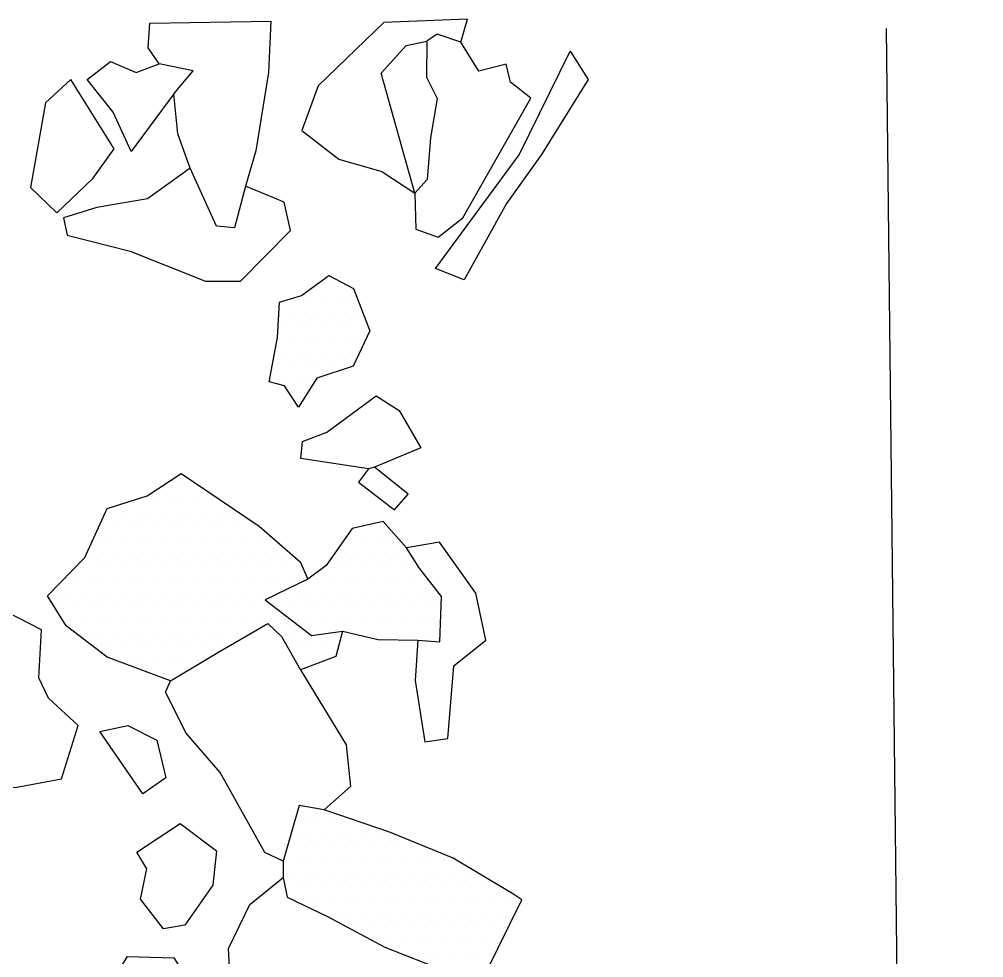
# Model space of a CAD drawing. Header units: metres. Extents: x 1.22 to 3.42, y -20.9 to -16.58.
# Drawn here: x 2.521 to 3.423, y -17.478 to -16.601 of the extents above; entities that cross this region are included whole.
import ezdxf

# ---------------------------------------------------------------- set-up
doc = ezdxf.new("R2010")
doc.units = ezdxf.units.M
doc.header["$LTSCALE"] = 25
doc.header["$MEASUREMENT"] = 0
doc.linetypes.add('STRICHPUNKTX2', pattern=[2, 1, -0.5, 0, -0.5])
doc.layers.get('0').update_dxf_attribs({"linetype": 'CONTINUOUS'})
for name, color, linetype in [('GRABUNGSGRENZE', 3, 'STRICHPUNKTX2'), ('STEINE', 4, 'CONTINUOUS'), ('STEINESCHRAFF', 4, 'CONTINUOUS')]:
    doc.layers.add(name, color=color, linetype=linetype)

# ---------------------------------------------------------------- blocks, each defined once
blk = doc.blocks.new('*X30')
at = {"color": 0}
for p, q in [((280, -1685), (280, -1685)), ((281.25, -1685), (281.25, -1685)), ((282.5, -1685), (282.5, -1685)), ((278.125, -1686.25), (278.125, -1686.25)), ((279.375, -1686.25), (279.375, -1686.25)), ((280.625, -1686.25), (280.625, -1686.25)), ((281.875, -1686.25), (281.875, -1686.25)), ((283.125, -1686.25), (283.125, -1686.25)), ((277.5, -1687.5), (277.5, -1687.5)), ((278.75, -1687.5), (278.75, -1687.5)), ((280, -1687.5), (280, -1687.5)), ((281.25, -1687.5), (281.25, -1687.5)), ((282.5, -1687.5), (282.5, -1687.5)), ((283.75, -1687.5), (283.75, -1687.5)), ((276.875, -1688.75), (276.875, -1688.75)), ((278.125, -1688.75), (278.125, -1688.75)), ((279.375, -1688.75), (279.375, -1688.75)), ((280.625, -1688.75), (280.625, -1688.75)), ((281.875, -1688.75), (281.875, -1688.75)), ((283.125, -1688.75), (283.125, -1688.75)), ((284.375, -1688.75), (284.375, -1688.75)), ((276.25, -1690), (276.25, -1690)), ((277.5, -1690), (277.5, -1690)), ((278.75, -1690), (278.75, -1690)), ((280, -1690), (280, -1690)), ((281.25, -1690), (281.25, -1690)), ((282.5, -1690), (282.5, -1690)), ((283.75, -1690), (283.75, -1690)), ((276.875, -1691.25), (276.875, -1691.25)), ((278.125, -1691.25), (278.125, -1691.25)), ((279.375, -1691.25), (279.375, -1691.25)), ((280.625, -1691.25), (280.625, -1691.25)), ((281.875, -1691.25), (281.875, -1691.25)), ((283.125, -1691.25), (283.125, -1691.25)), ((276.25, -1692.5), (276.25, -1692.5)), ((277.5, -1692.5), (277.5, -1692.5)), ((278.75, -1692.5), (278.75, -1692.5)), ((280, -1692.5), (280, -1692.5)), ((281.25, -1692.5), (281.25, -1692.5)), ((282.5, -1692.5), (282.5, -1692.5)), ((275.625, -1693.75), (275.625, -1693.75)), ((276.875, -1693.75), (276.875, -1693.75)), ((278.125, -1693.75), (278.125, -1693.75)), ((279.375, -1693.75), (279.375, -1693.75)), ((277.5, -1695), (277.5, -1695)), ((278.75, -1695), (278.75, -1695)), ((265.625, -1703.75), (265.625, -1703.75)), ((266.875, -1703.75), (266.875, -1703.75)), ((268.125, -1703.75), (268.125, -1703.75)), ((263.75, -1705), (263.75, -1705)), ((265, -1705), (265, -1705)), ((266.25, -1705), (266.25, -1705)), ((267.5, -1705), (267.5, -1705)), ((268.75, -1705), (268.75, -1705)), ((270, -1705), (270, -1705)), ((260.625, -1706.25), (260.625, -1706.25)), ((261.875, -1706.25), (261.875, -1706.25)), ((263.125, -1706.25), (263.125, -1706.25)), ((264.375, -1706.25), (264.375, -1706.25)), ((265.625, -1706.25), (265.625, -1706.25)), ((266.875, -1706.25), (266.875, -1706.25)), ((268.125, -1706.25), (268.125, -1706.25)), ((269.375, -1706.25), (269.375, -1706.25)), ((270.625, -1706.25), (270.625, -1706.25)), ((271.875, -1706.25), (271.875, -1706.25)), ((260, -1707.5), (260, -1707.5)), ((261.25, -1707.5), (261.25, -1707.5)), ((262.5, -1707.5), (262.5, -1707.5)), ((263.75, -1707.5), (263.75, -1707.5)), ((265, -1707.5), (265, -1707.5)), ((266.25, -1707.5), (266.25, -1707.5)), ((267.5, -1707.5), (267.5, -1707.5)), ((268.75, -1707.5), (268.75, -1707.5)), ((270, -1707.5), (270, -1707.5)), ((271.25, -1707.5), (271.25, -1707.5)), ((272.5, -1707.5), (272.5, -1707.5)), ((273.75, -1707.5), (273.75, -1707.5)), ((285, -1707.5), (285, -1707.5)), ((286.25, -1707.5), (286.25, -1707.5)), ((259.375, -1708.75), (259.375, -1708.75)), ((260.625, -1708.75), (260.625, -1708.75)), ((261.875, -1708.75), (261.875, -1708.75)), ((263.125, -1708.75), (263.125, -1708.75)), ((264.375, -1708.75), (264.375, -1708.75)), ((265.625, -1708.75), (265.625, -1708.75)), ((266.875, -1708.75), (266.875, -1708.75)), ((268.125, -1708.75), (268.125, -1708.75)), ((269.375, -1708.75), (269.375, -1708.75)), ((270.625, -1708.75), (270.625, -1708.75)), ((271.875, -1708.75), (271.875, -1708.75)), ((273.125, -1708.75), (273.125, -1708.75)), ((274.375, -1708.75), (274.375, -1708.75)), ((275.625, -1708.75), (275.625, -1708.75)), ((283.125, -1708.75), (283.125, -1708.75)), ((284.375, -1708.75), (284.375, -1708.75)), ((285.625, -1708.75), (285.625, -1708.75)), ((286.875, -1708.75), (286.875, -1708.75)), ((258.75, -1710), (258.75, -1710)), ((260, -1710), (260, -1710)), ((261.25, -1710), (261.25, -1710)), ((262.5, -1710), (262.5, -1710)), ((263.75, -1710), (263.75, -1710)), ((265, -1710), (265, -1710)), ((266.25, -1710), (266.25, -1710)), ((267.5, -1710), (267.5, -1710)), ((268.75, -1710), (268.75, -1710)), ((270, -1710), (270, -1710)), ((271.25, -1710), (271.25, -1710)), ((272.5, -1710), (272.5, -1710)), ((273.75, -1710), (273.75, -1710)), ((275, -1710), (275, -1710)), ((276.25, -1710), (276.25, -1710)), ((282.5, -1710), (282.5, -1710)), ((283.75, -1710), (283.75, -1710)), ((285, -1710), (285, -1710)), ((286.25, -1710), (286.25, -1710)), ((287.5, -1710), (287.5, -1710)), ((258.125, -1711.25), (258.125, -1711.25)), ((259.375, -1711.25), (259.375, -1711.25)), ((260.625, -1711.25), (260.625, -1711.25)), ((261.875, -1711.25), (261.875, -1711.25)), ((263.125, -1711.25), (263.125, -1711.25)), ((264.375, -1711.25), (264.375, -1711.25)), ((265.625, -1711.25), (265.625, -1711.25)), ((266.875, -1711.25), (266.875, -1711.25)), ((268.125, -1711.25), (268.125, -1711.25)), ((269.375, -1711.25), (269.375, -1711.25)), ((270.625, -1711.25), (270.625, -1711.25)), ((271.875, -1711.25), (271.875, -1711.25)), ((273.125, -1711.25), (273.125, -1711.25)), ((274.375, -1711.25), (274.375, -1711.25)), ((275.625, -1711.25), (275.625, -1711.25)), ((276.875, -1711.25), (276.875, -1711.25)), ((278.125, -1711.25), (278.125, -1711.25)), ((281.875, -1711.25), (281.875, -1711.25)), ((283.125, -1711.25), (283.125, -1711.25)), ((284.375, -1711.25), (284.375, -1711.25)), ((285.625, -1711.25), (285.625, -1711.25)), ((286.875, -1711.25), (286.875, -1711.25)), ((288.125, -1711.25), (288.125, -1711.25)), ((289.375, -1711.25), (289.375, -1711.25)), ((256.25, -1712.5), (256.25, -1712.5)), ((257.5, -1712.5), (257.5, -1712.5)), ((258.75, -1712.5), (258.75, -1712.5)), ((260, -1712.5), (260, -1712.5)), ((261.25, -1712.5), (261.25, -1712.5)), ((262.5, -1712.5), (262.5, -1712.5)), ((263.75, -1712.5), (263.75, -1712.5)), ((265, -1712.5), (265, -1712.5)), ((266.25, -1712.5), (266.25, -1712.5)), ((267.5, -1712.5), (267.5, -1712.5)), ((268.75, -1712.5), (268.75, -1712.5)), ((270, -1712.5), (270, -1712.5)), ((271.25, -1712.5), (271.25, -1712.5)), ((272.5, -1712.5), (272.5, -1712.5)), ((273.75, -1712.5), (273.75, -1712.5)), ((275, -1712.5), (275, -1712.5)), ((276.25, -1712.5), (276.25, -1712.5)), ((277.5, -1712.5), (277.5, -1712.5)), ((278.75, -1712.5), (278.75, -1712.5)), ((280, -1712.5), (280, -1712.5)), ((281.25, -1712.5), (281.25, -1712.5)), ((282.5, -1712.5), (282.5, -1712.5)), ((283.75, -1712.5), (283.75, -1712.5)), ((285, -1712.5), (285, -1712.5)), ((286.25, -1712.5), (286.25, -1712.5)), ((287.5, -1712.5), (287.5, -1712.5)), ((288.75, -1712.5), (288.75, -1712.5)), ((290, -1712.5), (290, -1712.5)), ((255.625, -1713.75), (255.625, -1713.75)), ((256.875, -1713.75), (256.875, -1713.75)), ((258.125, -1713.75), (258.125, -1713.75)), ((259.375, -1713.75), (259.375, -1713.75)), ((260.625, -1713.75), (260.625, -1713.75)), ((261.875, -1713.75), (261.875, -1713.75)), ((263.125, -1713.75), (263.125, -1713.75)), ((264.375, -1713.75), (264.375, -1713.75)), ((265.625, -1713.75), (265.625, -1713.75)), ((266.875, -1713.75), (266.875, -1713.75)), ((268.125, -1713.75), (268.125, -1713.75)), ((269.375, -1713.75), (269.375, -1713.75)), ((270.625, -1713.75), (270.625, -1713.75)), ((271.875, -1713.75), (271.875, -1713.75)), ((273.125, -1713.75), (273.125, -1713.75)), ((274.375, -1713.75), (274.375, -1713.75)), ((275.625, -1713.75), (275.625, -1713.75)), ((276.875, -1713.75), (276.875, -1713.75)), ((278.125, -1713.75), (278.125, -1713.75)), ((279.375, -1713.75), (279.375, -1713.75)), ((280.625, -1713.75), (280.625, -1713.75)), ((281.875, -1713.75), (281.875, -1713.75)), ((283.125, -1713.75), (283.125, -1713.75)), ((284.375, -1713.75), (284.375, -1713.75)), ((285.625, -1713.75), (285.625, -1713.75)), ((286.875, -1713.75), (286.875, -1713.75)), ((288.125, -1713.75), (288.125, -1713.75)), ((289.375, -1713.75), (289.375, -1713.75)), ((290.625, -1713.75), (290.625, -1713.75)), ((256.25, -1715), (256.25, -1715)), ((257.5, -1715), (257.5, -1715)), ((258.75, -1715), (258.75, -1715)), ((260, -1715), (260, -1715)), ((261.25, -1715), (261.25, -1715)), ((262.5, -1715), (262.5, -1715)), ((263.75, -1715), (263.75, -1715)), ((265, -1715), (265, -1715)), ((266.25, -1715), (266.25, -1715)), ((267.5, -1715), (267.5, -1715)), ((268.75, -1715), (268.75, -1715)), ((270, -1715), (270, -1715)), ((271.25, -1715), (271.25, -1715)), ((272.5, -1715), (272.5, -1715)), ((273.75, -1715), (273.75, -1715)), ((275, -1715), (275, -1715)), ((276.25, -1715), (276.25, -1715)), ((277.5, -1715), (277.5, -1715)), ((278.75, -1715), (278.75, -1715)), ((280, -1715), (280, -1715)), ((281.25, -1715), (281.25, -1715)), ((282.5, -1715), (282.5, -1715)), ((283.75, -1715), (283.75, -1715)), ((285, -1715), (285, -1715)), ((286.25, -1715), (286.25, -1715)), ((287.5, -1715), (287.5, -1715)), ((288.75, -1715), (288.75, -1715)), ((290, -1715), (290, -1715)), ((291.25, -1715), (291.25, -1715)), ((256.875, -1716.25), (256.875, -1716.25)), ((258.125, -1716.25), (258.125, -1716.25)), ((259.375, -1716.25), (259.375, -1716.25)), ((260.625, -1716.25), (260.625, -1716.25)), ((261.875, -1716.25), (261.875, -1716.25)), ((263.125, -1716.25), (263.125, -1716.25)), ((264.375, -1716.25), (264.375, -1716.25)), ((265.625, -1716.25), (265.625, -1716.25)), ((266.875, -1716.25), (266.875, -1716.25)), ((268.125, -1716.25), (268.125, -1716.25)), ((269.375, -1716.25), (269.375, -1716.25)), ((270.625, -1716.25), (270.625, -1716.25)), ((271.875, -1716.25), (271.875, -1716.25)), ((273.125, -1716.25), (273.125, -1716.25)), ((274.375, -1716.25), (274.375, -1716.25)), ((275.625, -1716.25), (275.625, -1716.25)), ((276.875, -1716.25), (276.875, -1716.25)), ((278.125, -1716.25), (278.125, -1716.25)), ((279.375, -1716.25), (279.375, -1716.25)), ((280.625, -1716.25), (280.625, -1716.25)), ((281.875, -1716.25), (281.875, -1716.25)), ((283.125, -1716.25), (283.125, -1716.25)), ((284.375, -1716.25), (284.375, -1716.25)), ((285.625, -1716.25), (285.625, -1716.25)), ((286.875, -1716.25), (286.875, -1716.25)), ((288.125, -1716.25), (288.125, -1716.25)), ((289.375, -1716.25), (289.375, -1716.25)), ((290.625, -1716.25), (290.625, -1716.25)), ((257.5, -1717.5), (257.5, -1717.5)), ((258.75, -1717.5), (258.75, -1717.5)), ((260, -1717.5), (260, -1717.5)), ((261.25, -1717.5), (261.25, -1717.5)), ((262.5, -1717.5), (262.5, -1717.5)), ((263.75, -1717.5), (263.75, -1717.5)), ((265, -1717.5), (265, -1717.5)), ((266.25, -1717.5), (266.25, -1717.5)), ((267.5, -1717.5), (267.5, -1717.5)), ((268.75, -1717.5), (268.75, -1717.5)), ((270, -1717.5), (270, -1717.5)), ((271.25, -1717.5), (271.25, -1717.5)), ((272.5, -1717.5), (272.5, -1717.5)), ((273.75, -1717.5), (273.75, -1717.5)), ((277.5, -1717.5), (277.5, -1717.5)), ((278.75, -1717.5), (278.75, -1717.5)), ((280, -1717.5), (280, -1717.5)), ((281.25, -1717.5), (281.25, -1717.5)), ((283.75, -1717.5), (283.75, -1717.5)), ((285, -1717.5), (285, -1717.5)), ((286.25, -1717.5), (286.25, -1717.5)), ((287.5, -1717.5), (287.5, -1717.5)), ((288.75, -1717.5), (288.75, -1717.5)), ((290, -1717.5), (290, -1717.5)), ((291.25, -1717.5), (291.25, -1717.5)), ((259.375, -1718.75), (259.375, -1718.75)), ((260.625, -1718.75), (260.625, -1718.75)), ((261.875, -1718.75), (261.875, -1718.75)), ((263.125, -1718.75), (263.125, -1718.75)), ((264.375, -1718.75), (264.375, -1718.75)), ((265.625, -1718.75), (265.625, -1718.75)), ((266.875, -1718.75), (266.875, -1718.75)), ((268.125, -1718.75), (268.125, -1718.75)), ((269.375, -1718.75), (269.375, -1718.75)), ((270.625, -1718.75), (270.625, -1718.75)), ((278.125, -1718.75), (278.125, -1718.75)), ((279.375, -1718.75), (279.375, -1718.75)), ((280.625, -1718.75), (280.625, -1718.75)), ((281.875, -1718.75), (281.875, -1718.75)), ((261.25, -1720), (261.25, -1720)), ((262.5, -1720), (262.5, -1720)), ((263.75, -1720), (263.75, -1720)), ((265, -1720), (265, -1720)), ((266.25, -1720), (266.25, -1720)), ((267.5, -1720), (267.5, -1720)), ((268.75, -1720), (268.75, -1720)), ((278.75, -1720), (278.75, -1720)), ((280, -1720), (280, -1720)), ((265.625, -1721.25), (265.625, -1721.25)), ((266.875, -1721.25), (266.875, -1721.25)), ((278.75, -1735), (278.75, -1735)), ((280, -1735), (280, -1735)), ((281.25, -1735), (281.25, -1735)), ((282.5, -1735), (282.5, -1735)), ((278.125, -1736.25), (278.125, -1736.25)), ((279.375, -1736.25), (279.375, -1736.25)), ((280.625, -1736.25), (280.625, -1736.25)), ((281.875, -1736.25), (281.875, -1736.25)), ((283.125, -1736.25), (283.125, -1736.25)), ((284.375, -1736.25), (284.375, -1736.25)), ((285.625, -1736.25), (285.625, -1736.25)), ((286.875, -1736.25), (286.875, -1736.25)), ((277.5, -1737.5), (277.5, -1737.5)), ((278.75, -1737.5), (278.75, -1737.5)), ((280, -1737.5), (280, -1737.5)), ((281.25, -1737.5), (281.25, -1737.5)), ((282.5, -1737.5), (282.5, -1737.5)), ((283.75, -1737.5), (283.75, -1737.5)), ((285, -1737.5), (285, -1737.5)), ((286.25, -1737.5), (286.25, -1737.5)), ((287.5, -1737.5), (287.5, -1737.5)), ((288.75, -1737.5), (288.75, -1737.5)), ((290, -1737.5), (290, -1737.5)), ((276.875, -1738.75), (276.875, -1738.75)), ((278.125, -1738.75), (278.125, -1738.75)), ((279.375, -1738.75), (279.375, -1738.75)), ((280.625, -1738.75), (280.625, -1738.75)), ((281.875, -1738.75), (281.875, -1738.75)), ((283.125, -1738.75), (283.125, -1738.75)), ((284.375, -1738.75), (284.375, -1738.75)), ((285.625, -1738.75), (285.625, -1738.75)), ((286.875, -1738.75), (286.875, -1738.75)), ((288.125, -1738.75), (288.125, -1738.75)), ((289.375, -1738.75), (289.375, -1738.75)), ((290.625, -1738.75), (290.625, -1738.75)), ((291.875, -1738.75), (291.875, -1738.75)), ((277.5, -1740), (277.5, -1740)), ((278.75, -1740), (278.75, -1740)), ((280, -1740), (280, -1740)), ((281.25, -1740), (281.25, -1740)), ((282.5, -1740), (282.5, -1740)), ((283.75, -1740), (283.75, -1740)), ((285, -1740), (285, -1740)), ((286.25, -1740), (286.25, -1740)), ((287.5, -1740), (287.5, -1740)), ((288.75, -1740), (288.75, -1740)), ((290, -1740), (290, -1740)), ((291.25, -1740), (291.25, -1740)), ((292.5, -1740), (292.5, -1740)), ((293.75, -1740), (293.75, -1740)), ((295, -1740), (295, -1740)), ((278.125, -1741.25), (278.125, -1741.25)), ((279.375, -1741.25), (279.375, -1741.25)), ((280.625, -1741.25), (280.625, -1741.25)), ((281.875, -1741.25), (281.875, -1741.25)), ((283.125, -1741.25), (283.125, -1741.25)), ((284.375, -1741.25), (284.375, -1741.25)), ((285.625, -1741.25), (285.625, -1741.25)), ((286.875, -1741.25), (286.875, -1741.25)), ((288.125, -1741.25), (288.125, -1741.25)), ((289.375, -1741.25), (289.375, -1741.25)), ((290.625, -1741.25), (290.625, -1741.25)), ((291.875, -1741.25), (291.875, -1741.25)), ((293.125, -1741.25), (293.125, -1741.25)), ((294.375, -1741.25), (294.375, -1741.25)), ((295.625, -1741.25), (295.625, -1741.25)), ((296.875, -1741.25), (296.875, -1741.25)), ((278.75, -1742.5), (278.75, -1742.5)), ((280, -1742.5), (280, -1742.5)), ((281.25, -1742.5), (281.25, -1742.5)), ((282.5, -1742.5), (282.5, -1742.5)), ((283.75, -1742.5), (283.75, -1742.5)), ((285, -1742.5), (285, -1742.5)), ((286.25, -1742.5), (286.25, -1742.5)), ((287.5, -1742.5), (287.5, -1742.5)), ((288.75, -1742.5), (288.75, -1742.5)), ((290, -1742.5), (290, -1742.5)), ((291.25, -1742.5), (291.25, -1742.5)), ((292.5, -1742.5), (292.5, -1742.5)), ((293.75, -1742.5), (293.75, -1742.5)), ((295, -1742.5), (295, -1742.5)), ((296.25, -1742.5), (296.25, -1742.5)), ((297.5, -1742.5), (297.5, -1742.5)), ((298.75, -1742.5), (298.75, -1742.5)), ((280.625, -1743.75), (280.625, -1743.75)), ((281.875, -1743.75), (281.875, -1743.75)), ((283.125, -1743.75), (283.125, -1743.75)), ((284.375, -1743.75), (284.375, -1743.75)), ((285.625, -1743.75), (285.625, -1743.75)), ((286.875, -1743.75), (286.875, -1743.75)), ((288.125, -1743.75), (288.125, -1743.75)), ((289.375, -1743.75), (289.375, -1743.75)), ((290.625, -1743.75), (290.625, -1743.75)), ((291.875, -1743.75), (291.875, -1743.75)), ((293.125, -1743.75), (293.125, -1743.75)), ((294.375, -1743.75), (294.375, -1743.75)), ((295.625, -1743.75), (295.625, -1743.75)), ((296.875, -1743.75), (296.875, -1743.75)), ((298.125, -1743.75), (298.125, -1743.75)), ((283.75, -1745), (283.75, -1745)), ((285, -1745), (285, -1745)), ((286.25, -1745), (286.25, -1745)), ((287.5, -1745), (287.5, -1745)), ((288.75, -1745), (288.75, -1745)), ((290, -1745), (290, -1745)), ((291.25, -1745), (291.25, -1745)), ((292.5, -1745), (292.5, -1745)), ((293.75, -1745), (293.75, -1745)), ((295, -1745), (295, -1745)), ((296.25, -1745), (296.25, -1745)), ((297.5, -1745), (297.5, -1745)), ((285.625, -1746.25), (285.625, -1746.25)), ((286.875, -1746.25), (286.875, -1746.25)), ((288.125, -1746.25), (288.125, -1746.25)), ((289.375, -1746.25), (289.375, -1746.25)), ((290.625, -1746.25), (290.625, -1746.25)), ((291.875, -1746.25), (291.875, -1746.25)), ((293.125, -1746.25), (293.125, -1746.25)), ((294.375, -1746.25), (294.375, -1746.25)), ((295.625, -1746.25), (295.625, -1746.25)), ((296.875, -1746.25), (296.875, -1746.25)), ((288.75, -1747.5), (288.75, -1747.5)), ((290, -1747.5), (290, -1747.5)), ((291.25, -1747.5), (291.25, -1747.5)), ((292.5, -1747.5), (292.5, -1747.5)), ((293.75, -1747.5), (293.75, -1747.5)), ((295, -1747.5), (295, -1747.5)), ((296.25, -1747.5), (296.25, -1747.5))]:
    blk.add_line(p, q, dxfattribs=at)

msp = doc.modelspace()

# ---------------------------------------------------------------- linework, layer by layer
at = {"layer": 'GRABUNGSGRENZE', "flags": 128}
msp.add_lwpolyline([(3.42258, -20.89643), (3.36962, -20.00224), (3.33165, -16.61006)], dxfattribs=at)
at = {"layer": 'STEINE'}
for points in [[(2.73249, -16.75736), (2.72222, -16.79616), (2.70537, -16.7946), (2.68093, -16.74044), (2.66923, -16.70826), (2.66571, -16.67098), (2.68361, -16.64955), (2.65196, -16.64287), (2.64176, -16.62805), (2.64332, -16.60508), (2.75618, -16.60318), (2.75407, -16.65118), (2.74223, -16.72418), (2.73249, -16.75736)], [(2.93385, -16.62282), (2.94001, -16.60138), (2.86188, -16.60434), (2.80052, -16.66349), (2.78515, -16.70535), (2.81984, -16.73194), (2.86016, -16.74374), (2.89077, -16.76369)], [(2.89077, -16.76369), (2.85926, -16.65183), (2.88278, -16.62581), (2.90219, -16.62175), (2.90164, -16.65545), (2.91183, -16.67538), (2.90565, -16.71214), (2.90254, -16.75094), (2.89077, -16.76369), (2.89175, -16.7974), (2.91268, -16.80508), (2.93568, -16.78673), (2.99914, -16.67499), (2.98027, -16.66015), (2.97621, -16.6433), (2.95067, -16.6499), (2.93385, -16.62282), (2.9119, -16.61513), (2.90219, -16.62175)], [(2.91009, -16.83419), (2.98835, -16.72808), (3.03597, -16.63112), (3.05278, -16.65769), (3.00929, -16.72759), (2.97655, -16.77351), (2.93714, -16.84495), (2.91009, -16.83419)], [(2.66571, -16.67098), (2.62581, -16.72505), (2.609, -16.68827), (2.58453, -16.6576), (2.60651, -16.64077), (2.6305, -16.65102), (2.65196, -16.64287)], [(2.60998, -16.72248), (2.56921, -16.65758), (2.5457, -16.6795), (2.53181, -16.75863), (2.55629, -16.78215), (2.59003, -16.75003), (2.60998, -16.72248)], [(2.68093, -16.74044), (2.64107, -16.76899), (2.59357, -16.7771), (2.56241, -16.78676), (2.56596, -16.8031), (2.62466, -16.81799), (2.69509, -16.84616), (2.72778, -16.84621), (2.77482, -16.79878), (2.76872, -16.77222), (2.73249, -16.75736)], [(2.75472, -16.9402), (2.76243, -16.89885), (2.76452, -16.86566), (2.78495, -16.85956), (2.8105, -16.8407), (2.83347, -16.85298), (2.84874, -16.89232), (2.83337, -16.92549), (2.79915, -16.93668), (2.78226, -16.96372), (2.76901, -16.94379), (2.75472, -16.9402)], [(2.85316, -17.01998), (2.84755, -17.02151), (2.78424, -17.01172), (2.78579, -16.9959), (2.80878, -16.98725), (2.85478, -16.95309), (2.87621, -16.96691), (2.89659, -17.00166), (2.85316, -17.01998)], [(2.66244, -17.21939), (2.60323, -17.19736), (2.56497, -17.1682), (2.54765, -17.1401), (2.58242, -17.1044), (2.60342, -17.05847), (2.64071, -17.04677), (2.67239, -17.02588), (2.74535, -17.07499), (2.7836, -17.10823), (2.79073, -17.12458)], [(2.84755, -17.02151), (2.83834, -17.03375), (2.87201, -17.05984), (2.88479, -17.04505), (2.85316, -17.01998)], [(2.79073, -17.12458), (2.75088, -17.14393), (2.79424, -17.17718), (2.82335, -17.17313), (2.85653, -17.18084), (2.89381, -17.1814), (2.91423, -17.18295), (2.91582, -17.14057), (2.89491, -17.11399), (2.88319, -17.09509), (2.86127, -17.07055), (2.83215, -17.07715), (2.80811, -17.11184), (2.79073, -17.12458)], [(2.89381, -17.1814), (2.8912, -17.21918), (2.90032, -17.27638), (2.92177, -17.27335), (2.92748, -17.20544), (2.95712, -17.18148), (2.94799, -17.13755), (2.91384, -17.09002), (2.88319, -17.09509)], [(2.27074, -17.25667), (2.29775, -17.29143), (2.34626, -17.292), (2.39427, -17.28236), (2.43612, -17.29978), (2.45857, -17.31819), (2.51729, -17.31929), (2.5607, -17.31117), (2.57609, -17.26115), (2.54855, -17.23558), (2.53938, -17.21668), (2.54199, -17.17175), (2.45983, -17.12977), (2.42563, -17.12002), (2.3853, -17.11691), (2.35465, -17.1235)], [(2.76792, -17.38804), (2.75057, -17.37985), (2.70879, -17.30524), (2.67718, -17.26843), (2.65783, -17.23011), (2.66244, -17.21939), (2.7069, -17.1929), (2.7534, -17.16589), (2.76615, -17.17817), (2.78398, -17.20934), (2.82678, -17.27935), (2.83082, -17.31816), (2.80628, -17.34009)], [(2.82335, -17.17313), (2.81719, -17.19662), (2.78398, -17.20934)], [(2.59651, -17.2668), (2.62256, -17.26121), (2.6496, -17.27503), (2.65824, -17.31028), (2.63677, -17.32506), (2.59651, -17.2668)], [(2.7679, -17.40336), (2.77145, -17.42175), (2.80921, -17.43967), (2.86279, -17.46833), (2.91996, -17.49087), (2.94698, -17.52257), (2.95723, -17.49245), (2.99102, -17.42407), (2.98235, -17.41845), (2.92673, -17.38518), (2.86804, -17.36111), (2.80628, -17.34009), (2.7828, -17.33597), (2.76792, -17.38804), (2.7679, -17.40336)], [(2.63108, -17.37969), (2.67146, -17.35268), (2.70564, -17.37826), (2.70202, -17.41042), (2.67593, -17.44766), (2.65601, -17.45121), (2.6346, -17.42361), (2.64025, -17.39502), (2.63108, -17.37969)], [(2.91996, -17.49087), (2.8964, -17.54191), (2.84381, -17.53775), (2.79223, -17.53871), (2.75087, -17.54172), (2.73302, -17.5228), (2.71925, -17.51461), (2.71675, -17.46967), (2.73672, -17.42834), (2.7679, -17.40336)], [(2.63645, -17.57323), (2.64314, -17.52728), (2.61357, -17.4915), (2.62227, -17.47721), (2.66568, -17.47829), (2.68198, -17.50435), (2.71871, -17.53402), (2.72532, -17.55292), (2.7074, -17.58966), (2.63645, -17.57323)]]:
    msp.add_lwpolyline(points, dxfattribs=at)

# ---------------------------------------------------------------- block references
at = {"layer": 'STEINESCHRAFF', "xscale": 0.01, "yscale": 0.01, "zscale": 0.01}
msp.add_blockref('*X30', (0, 0), dxfattribs=at)

doc.saveas('drawing.dxf')
